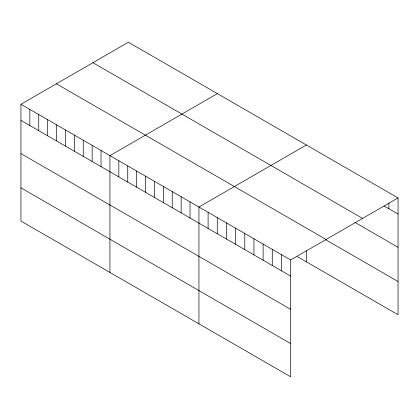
<?xml version="1.0" encoding="UTF-8"?>
<svg xmlns="http://www.w3.org/2000/svg" width="419" height="419" viewBox="0 0 419 419"><rect width="100%" height="100%" fill="white"/><g stroke="black" fill="none" stroke-linecap="round" stroke-linejoin="round"><path stroke-width="0.63" d="M20.95 104.258L290.624 259.953L290.624 376.765L20.95 221.07L20.95 104.258L128.376 42.235L398.05 197.93L398.05 314.742L297.464 256.669M217.367 93.615L109.94 155.638L109.94 272.45M306.362 144.995L198.936 207.017L198.936 323.829M290.624 259.953L398.05 197.93M384.029 205.965L398.05 214.062M92.924 62.703L362.597 218.399M354.903 222.374L398.05 247.283M56.403 83.79L326.076 239.485M325.238 239.479L398.05 281.516M20.95 120.389L290.624 276.084M20.95 153.611L290.624 309.306M20.95 187.843L290.624 343.538M388.879 202.958L388.879 208.767M306.362 250.944L306.362 261.807M281.453 254.658L281.453 270.789M272.287 249.368L272.287 265.494M263.116 244.073L263.116 260.199M253.945 238.778L253.945 254.909M244.78 233.483L244.78 249.614M235.609 228.193L235.609 244.319M226.443 222.898L226.443 239.029M217.272 217.602L217.272 233.734M208.102 212.313L208.102 228.439M190.037 201.879L190.037 218.011M181.134 196.741L181.134 212.873M172.235 191.603L172.235 207.735M163.337 186.465L163.337 202.597M154.438 181.327L154.438 197.459M145.54 176.19L145.54 192.321M136.641 171.052L136.641 187.183M127.743 165.914L127.743 182.045M118.839 160.776L118.839 176.907M101.042 150.5L101.042 166.631M92.143 145.362L92.143 161.493M83.245 140.224L83.245 156.355M74.346 135.086L74.346 151.217M65.448 129.948L65.448 146.079M56.549 124.81L56.549 140.941M47.646 119.672L47.646 135.803M38.747 114.534L38.747 130.665M29.849 109.396L29.849 125.527"/></g></svg>
